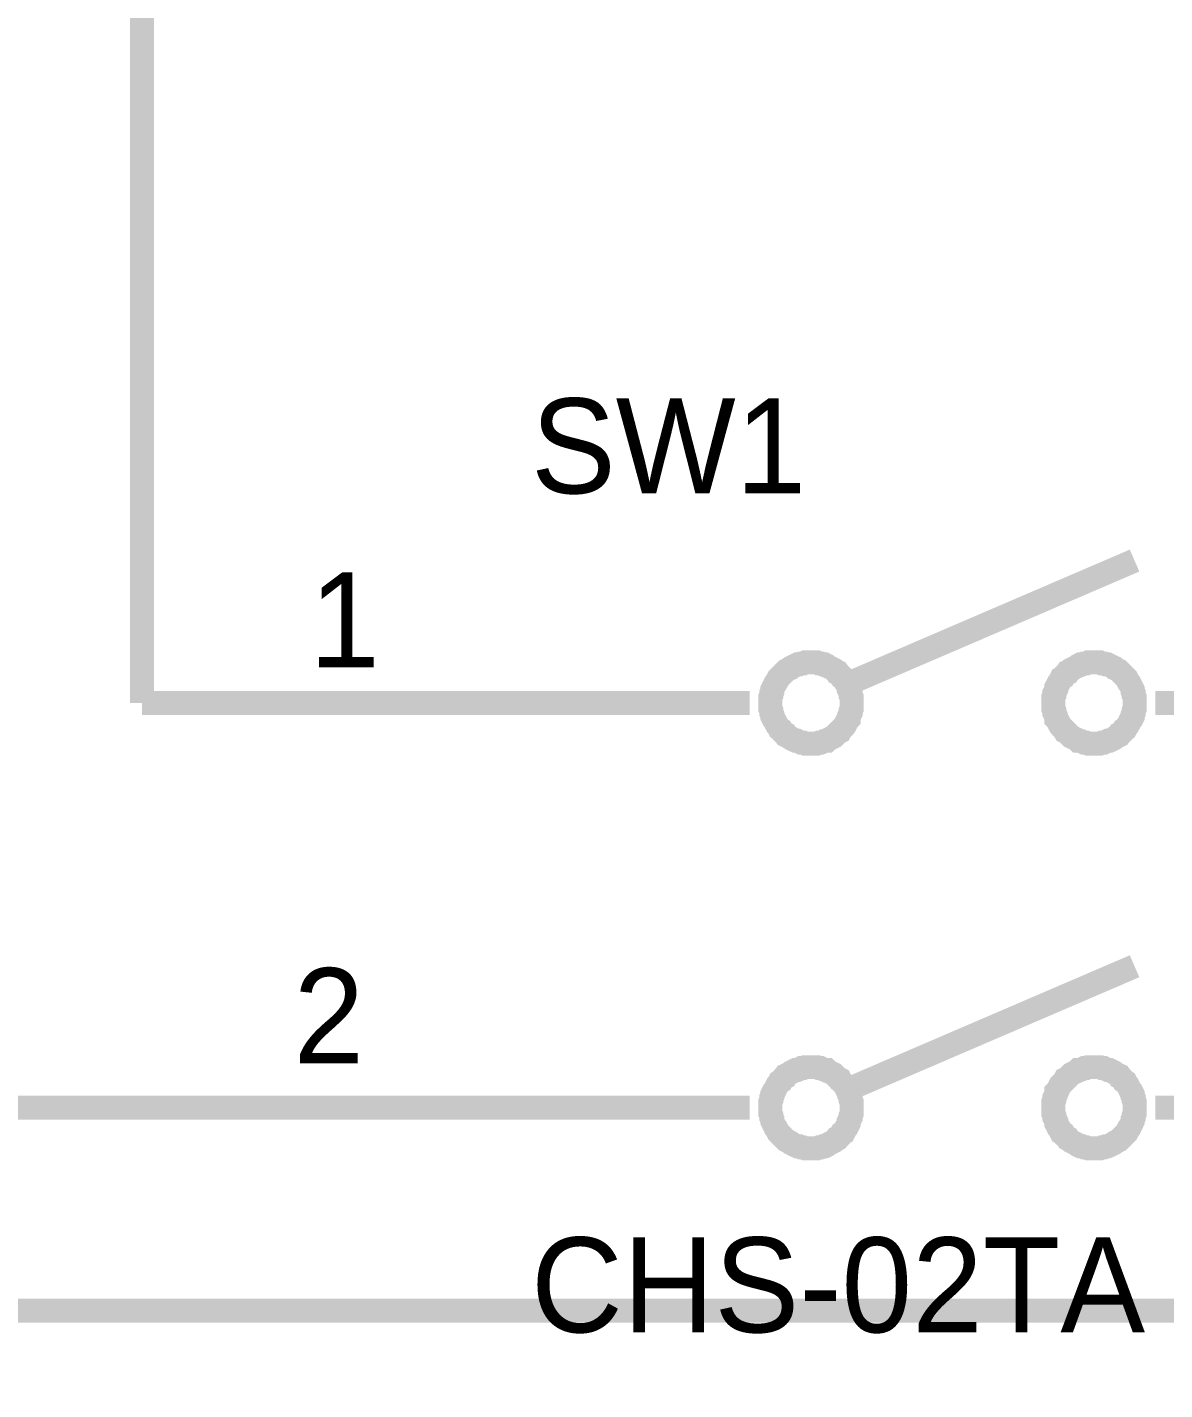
# Model space of a CAD drawing. Header units: inches. Extents: x 0 to 569, y 0 to 432.
# Drawn here: x 44.29 to 58.55, y 146.32 to 163.4 of the extents above; entities that cross this region are included whole.
import ezdxf

# ---------------------------------------------------------------- set-up
doc = ezdxf.new("R2010")
doc.units = ezdxf.units.IN
doc.layers.add('Sheet', color=255, linetype='Continuous')

msp = doc.modelspace()

# ---------------------------------------------------------------- linework, layer by layer
at = {"layer": 'Sheet'}
for points in [[(45.727, 149.858, 0.3, 0.3, 0), (38.1, 149.858, 0.3, 0.3, 0), (38.1, 180.33, 0.3, 0.3, 0), (22.87, 180.33, 0.3, 0.3, 0)], [(45.727, 154.93, 0.3, 0.3, 0), (45.727, 180.33, 0.3, 0.3, 0), (73.67, 180.33, 0.3, 0.3, 0)], [(54.62, 155.191, 0.3, 0.3, 0), (58.167, 156.716, 0.3, 0.3, 0)], [(53.603, 154.93, 0.3, 0.3, 0), (53.603, 154.955, 0.3, 0.3, 0), (53.603, 154.98, 0.3, 0.3, 0), (53.603, 155.004, 0.3, 0.3, 0), (53.615, 155.029, 0.3, 0.3, 0), (53.615, 155.054, 0.3, 0.3, 0), (53.628, 155.079, 0.3, 0.3, 0), (53.628, 155.104, 0.3, 0.3, 0), (53.64, 155.129, 0.3, 0.3, 0), (53.653, 155.153, 0.3, 0.3, 0), (53.665, 155.178, 0.3, 0.3, 0), (53.677, 155.191, 0.3, 0.3, 0), (53.69, 155.215, 0.3, 0.3, 0), (53.702, 155.24, 0.3, 0.3, 0), (53.715, 155.253, 0.3, 0.3, 0), (53.739, 155.277, 0.3, 0.3, 0), (53.752, 155.29, 0.3, 0.3, 0), (53.764, 155.302, 0.3, 0.3, 0), (53.789, 155.327, 0.3, 0.3, 0), (53.801, 155.339, 0.3, 0.3, 0), (53.826, 155.352, 0.3, 0.3, 0), (53.851, 155.364, 0.3, 0.3, 0), (53.863, 155.377, 0.3, 0.3, 0), (53.888, 155.389, 0.3, 0.3, 0), (53.913, 155.401, 0.3, 0.3, 0), (53.938, 155.414, 0.3, 0.3, 0), (53.963, 155.414, 0.3, 0.3, 0), (53.987, 155.426, 0.3, 0.3, 0), (54.012, 155.426, 0.3, 0.3, 0), (54.037, 155.439, 0.3, 0.3, 0), (54.062, 155.439, 0.3, 0.3, 0), (54.087, 155.439, 0.3, 0.3, 0), (54.111, 155.439, 0.3, 0.3, 0)], [(54.111, 155.439, 0.3, 0.3, 0), (54.111, 155.439, 0.3, 0.3, 0)], [(54.111, 155.439, 0.3, 0.3, 0), (54.136, 155.439, 0.3, 0.3, 0), (54.161, 155.439, 0.3, 0.3, 0), (54.186, 155.439, 0.3, 0.3, 0), (54.211, 155.426, 0.3, 0.3, 0), (54.235, 155.426, 0.3, 0.3, 0), (54.26, 155.414, 0.3, 0.3, 0), (54.285, 155.414, 0.3, 0.3, 0), (54.31, 155.401, 0.3, 0.3, 0), (54.322, 155.389, 0.3, 0.3, 0), (54.347, 155.377, 0.3, 0.3, 0), (54.372, 155.364, 0.3, 0.3, 0), (54.397, 155.352, 0.3, 0.3, 0), (54.409, 155.339, 0.3, 0.3, 0), (54.434, 155.327, 0.3, 0.3, 0), (54.446, 155.302, 0.3, 0.3, 0), (54.471, 155.29, 0.3, 0.3, 0), (54.483, 155.277, 0.3, 0.3, 0), (54.496, 155.253, 0.3, 0.3, 0), (54.521, 155.24, 0.3, 0.3, 0), (54.533, 155.215, 0.3, 0.3, 0), (54.546, 155.191, 0.3, 0.3, 0), (54.558, 155.178, 0.3, 0.3, 0), (54.57, 155.153, 0.3, 0.3, 0), (54.583, 155.129, 0.3, 0.3, 0), (54.583, 155.104, 0.3, 0.3, 0), (54.595, 155.079, 0.3, 0.3, 0), (54.608, 155.054, 0.3, 0.3, 0), (54.608, 155.029, 0.3, 0.3, 0), (54.62, 155.004, 0.3, 0.3, 0), (54.62, 154.98, 0.3, 0.3, 0), (54.62, 154.955, 0.3, 0.3, 0), (54.62, 154.93, 0.3, 0.3, 0)], [(57.15, 154.93, 0.3, 0.3, 0), (57.15, 154.955, 0.3, 0.3, 0), (57.15, 154.98, 0.3, 0.3, 0), (57.15, 155.004, 0.3, 0.3, 0), (57.162, 155.029, 0.3, 0.3, 0), (57.162, 155.054, 0.3, 0.3, 0), (57.175, 155.079, 0.3, 0.3, 0), (57.187, 155.104, 0.3, 0.3, 0), (57.187, 155.129, 0.3, 0.3, 0), (57.2, 155.153, 0.3, 0.3, 0), (57.212, 155.178, 0.3, 0.3, 0), (57.224, 155.191, 0.3, 0.3, 0), (57.237, 155.215, 0.3, 0.3, 0), (57.249, 155.24, 0.3, 0.3, 0), (57.274, 155.253, 0.3, 0.3, 0), (57.286, 155.277, 0.3, 0.3, 0), (57.299, 155.29, 0.3, 0.3, 0), (57.324, 155.302, 0.3, 0.3, 0), (57.336, 155.327, 0.3, 0.3, 0), (57.361, 155.339, 0.3, 0.3, 0), (57.373, 155.352, 0.3, 0.3, 0), (57.398, 155.364, 0.3, 0.3, 0), (57.423, 155.377, 0.3, 0.3, 0), (57.448, 155.389, 0.3, 0.3, 0), (57.46, 155.401, 0.3, 0.3, 0), (57.485, 155.414, 0.3, 0.3, 0), (57.51, 155.414, 0.3, 0.3, 0), (57.534, 155.426, 0.3, 0.3, 0), (57.559, 155.426, 0.3, 0.3, 0), (57.584, 155.439, 0.3, 0.3, 0), (57.609, 155.439, 0.3, 0.3, 0), (57.634, 155.439, 0.3, 0.3, 0), (57.658, 155.439, 0.3, 0.3, 0)], [(57.658, 155.439, 0.3, 0.3, 0), (57.658, 155.439, 0.3, 0.3, 0)], [(57.658, 155.439, 0.3, 0.3, 0), (57.683, 155.439, 0.3, 0.3, 0), (57.708, 155.439, 0.3, 0.3, 0), (57.733, 155.439, 0.3, 0.3, 0), (57.758, 155.426, 0.3, 0.3, 0), (57.783, 155.426, 0.3, 0.3, 0), (57.807, 155.414, 0.3, 0.3, 0), (57.832, 155.414, 0.3, 0.3, 0), (57.857, 155.401, 0.3, 0.3, 0), (57.882, 155.389, 0.3, 0.3, 0), (57.907, 155.377, 0.3, 0.3, 0), (57.919, 155.364, 0.3, 0.3, 0), (57.944, 155.352, 0.3, 0.3, 0), (57.969, 155.339, 0.3, 0.3, 0), (57.981, 155.327, 0.3, 0.3, 0), (58.006, 155.302, 0.3, 0.3, 0), (58.018, 155.29, 0.3, 0.3, 0), (58.031, 155.277, 0.3, 0.3, 0), (58.055, 155.253, 0.3, 0.3, 0), (58.068, 155.24, 0.3, 0.3, 0), (58.08, 155.215, 0.3, 0.3, 0), (58.093, 155.191, 0.3, 0.3, 0), (58.105, 155.178, 0.3, 0.3, 0), (58.117, 155.153, 0.3, 0.3, 0), (58.13, 155.129, 0.3, 0.3, 0), (58.142, 155.104, 0.3, 0.3, 0), (58.142, 155.079, 0.3, 0.3, 0), (58.155, 155.054, 0.3, 0.3, 0), (58.155, 155.029, 0.3, 0.3, 0), (58.167, 155.004, 0.3, 0.3, 0), (58.167, 154.98, 0.3, 0.3, 0), (58.167, 154.955, 0.3, 0.3, 0), (58.167, 154.93, 0.3, 0.3, 0)], [(50.8, 154.93, 0.3, 0.3, 0), (45.727, 154.93, 0.3, 0.3, 0)], [(53.342, 154.93, 0.3, 0.3, 0), (50.8, 154.93, 0.3, 0.3, 0)], [(54.111, 154.422, 0.3, 0.3, 0), (54.087, 154.422, 0.3, 0.3, 0), (54.062, 154.422, 0.3, 0.3, 0), (54.037, 154.422, 0.3, 0.3, 0), (54.012, 154.434, 0.3, 0.3, 0), (53.987, 154.434, 0.3, 0.3, 0), (53.963, 154.446, 0.3, 0.3, 0), (53.938, 154.459, 0.3, 0.3, 0), (53.913, 154.459, 0.3, 0.3, 0), (53.888, 154.471, 0.3, 0.3, 0), (53.863, 154.484, 0.3, 0.3, 0), (53.851, 154.496, 0.3, 0.3, 0), (53.826, 154.508, 0.3, 0.3, 0), (53.801, 154.521, 0.3, 0.3, 0), (53.789, 154.546, 0.3, 0.3, 0), (53.764, 154.558, 0.3, 0.3, 0), (53.752, 154.57, 0.3, 0.3, 0), (53.739, 154.595, 0.3, 0.3, 0), (53.715, 154.608, 0.3, 0.3, 0), (53.702, 154.632, 0.3, 0.3, 0), (53.69, 154.645, 0.3, 0.3, 0), (53.677, 154.67, 0.3, 0.3, 0), (53.665, 154.694, 0.3, 0.3, 0), (53.653, 154.719, 0.3, 0.3, 0), (53.64, 154.732, 0.3, 0.3, 0), (53.628, 154.756, 0.3, 0.3, 0), (53.628, 154.781, 0.3, 0.3, 0), (53.615, 154.806, 0.3, 0.3, 0), (53.615, 154.831, 0.3, 0.3, 0), (53.603, 154.856, 0.3, 0.3, 0), (53.603, 154.88, 0.3, 0.3, 0), (53.603, 154.905, 0.3, 0.3, 0), (53.603, 154.93, 0.3, 0.3, 0)], [(53.603, 154.93, 0.3, 0.3, 0), (53.603, 154.93, 0.3, 0.3, 0)], [(54.62, 154.93, 0.3, 0.3, 0), (54.62, 154.905, 0.3, 0.3, 0), (54.62, 154.88, 0.3, 0.3, 0), (54.62, 154.856, 0.3, 0.3, 0), (54.608, 154.831, 0.3, 0.3, 0), (54.608, 154.806, 0.3, 0.3, 0), (54.595, 154.781, 0.3, 0.3, 0), (54.583, 154.756, 0.3, 0.3, 0), (54.583, 154.732, 0.3, 0.3, 0), (54.57, 154.719, 0.3, 0.3, 0), (54.558, 154.694, 0.3, 0.3, 0), (54.546, 154.67, 0.3, 0.3, 0), (54.533, 154.645, 0.3, 0.3, 0), (54.521, 154.632, 0.3, 0.3, 0), (54.496, 154.608, 0.3, 0.3, 0), (54.483, 154.595, 0.3, 0.3, 0), (54.471, 154.57, 0.3, 0.3, 0), (54.446, 154.558, 0.3, 0.3, 0), (54.434, 154.546, 0.3, 0.3, 0), (54.409, 154.521, 0.3, 0.3, 0), (54.397, 154.508, 0.3, 0.3, 0), (54.372, 154.496, 0.3, 0.3, 0), (54.347, 154.484, 0.3, 0.3, 0), (54.322, 154.471, 0.3, 0.3, 0), (54.31, 154.459, 0.3, 0.3, 0), (54.285, 154.459, 0.3, 0.3, 0), (54.26, 154.446, 0.3, 0.3, 0), (54.235, 154.434, 0.3, 0.3, 0), (54.211, 154.434, 0.3, 0.3, 0), (54.186, 154.422, 0.3, 0.3, 0), (54.161, 154.422, 0.3, 0.3, 0), (54.136, 154.422, 0.3, 0.3, 0), (54.111, 154.422, 0.3, 0.3, 0)], [(54.62, 154.93, 0.3, 0.3, 0), (54.62, 154.93, 0.3, 0.3, 0), (54.62, 154.93, 0.3, 0.3, 0), (54.62, 154.93, 0.3, 0.3, 0), (54.62, 154.93, 0.3, 0.3, 0), (54.62, 154.93, 0.3, 0.3, 0), (54.62, 154.93, 0.3, 0.3, 0), (54.62, 154.93, 0.3, 0.3, 0), (54.62, 154.93, 0.3, 0.3, 0), (54.62, 154.93, 0.3, 0.3, 0), (54.62, 154.93, 0.3, 0.3, 0), (54.62, 154.93, 0.3, 0.3, 0), (54.62, 154.93, 0.3, 0.3, 0), (54.62, 154.93, 0.3, 0.3, 0), (54.62, 154.93, 0.3, 0.3, 0), (54.62, 154.93, 0.3, 0.3, 0), (54.62, 154.93, 0.3, 0.3, 0), (54.62, 154.93, 0.3, 0.3, 0), (54.62, 154.93, 0.3, 0.3, 0), (54.62, 154.93, 0.3, 0.3, 0), (54.62, 154.93, 0.3, 0.3, 0), (54.62, 154.93, 0.3, 0.3, 0), (54.62, 154.93, 0.3, 0.3, 0), (54.62, 154.93, 0.3, 0.3, 0), (54.62, 154.93, 0.3, 0.3, 0), (54.62, 154.93, 0.3, 0.3, 0), (54.62, 154.93, 0.3, 0.3, 0), (54.62, 154.93, 0.3, 0.3, 0), (54.62, 154.93, 0.3, 0.3, 0), (54.62, 154.93, 0.3, 0.3, 0), (54.62, 154.93, 0.3, 0.3, 0), (54.62, 154.93, 0.3, 0.3, 0), (54.62, 154.93, 0.3, 0.3, 0)], [(54.62, 154.93, 0.3, 0.3, 0), (54.62, 154.93, 0.3, 0.3, 0)], [(57.658, 154.422, 0.3, 0.3, 0), (57.634, 154.422, 0.3, 0.3, 0), (57.609, 154.422, 0.3, 0.3, 0), (57.584, 154.422, 0.3, 0.3, 0), (57.559, 154.434, 0.3, 0.3, 0), (57.534, 154.434, 0.3, 0.3, 0), (57.51, 154.446, 0.3, 0.3, 0), (57.485, 154.459, 0.3, 0.3, 0), (57.46, 154.459, 0.3, 0.3, 0), (57.448, 154.471, 0.3, 0.3, 0), (57.423, 154.484, 0.3, 0.3, 0), (57.398, 154.496, 0.3, 0.3, 0), (57.373, 154.508, 0.3, 0.3, 0), (57.361, 154.521, 0.3, 0.3, 0), (57.336, 154.546, 0.3, 0.3, 0), (57.324, 154.558, 0.3, 0.3, 0), (57.299, 154.57, 0.3, 0.3, 0), (57.286, 154.595, 0.3, 0.3, 0), (57.274, 154.608, 0.3, 0.3, 0), (57.249, 154.632, 0.3, 0.3, 0), (57.237, 154.645, 0.3, 0.3, 0), (57.224, 154.67, 0.3, 0.3, 0), (57.212, 154.694, 0.3, 0.3, 0), (57.2, 154.719, 0.3, 0.3, 0), (57.187, 154.732, 0.3, 0.3, 0), (57.187, 154.756, 0.3, 0.3, 0), (57.175, 154.781, 0.3, 0.3, 0), (57.162, 154.806, 0.3, 0.3, 0), (57.162, 154.831, 0.3, 0.3, 0), (57.15, 154.856, 0.3, 0.3, 0), (57.15, 154.88, 0.3, 0.3, 0), (57.15, 154.905, 0.3, 0.3, 0), (57.15, 154.93, 0.3, 0.3, 0)], [(57.15, 154.93, 0.3, 0.3, 0), (57.15, 154.93, 0.3, 0.3, 0)], [(58.167, 154.93, 0.3, 0.3, 0), (58.167, 154.905, 0.3, 0.3, 0), (58.167, 154.88, 0.3, 0.3, 0), (58.167, 154.856, 0.3, 0.3, 0), (58.155, 154.831, 0.3, 0.3, 0), (58.155, 154.806, 0.3, 0.3, 0), (58.142, 154.781, 0.3, 0.3, 0), (58.142, 154.756, 0.3, 0.3, 0), (58.13, 154.732, 0.3, 0.3, 0), (58.117, 154.719, 0.3, 0.3, 0), (58.105, 154.694, 0.3, 0.3, 0), (58.093, 154.67, 0.3, 0.3, 0), (58.08, 154.645, 0.3, 0.3, 0), (58.068, 154.632, 0.3, 0.3, 0), (58.055, 154.608, 0.3, 0.3, 0), (58.031, 154.595, 0.3, 0.3, 0), (58.018, 154.57, 0.3, 0.3, 0), (58.006, 154.558, 0.3, 0.3, 0), (57.981, 154.546, 0.3, 0.3, 0), (57.969, 154.521, 0.3, 0.3, 0), (57.944, 154.508, 0.3, 0.3, 0), (57.919, 154.496, 0.3, 0.3, 0), (57.907, 154.484, 0.3, 0.3, 0), (57.882, 154.471, 0.3, 0.3, 0), (57.857, 154.459, 0.3, 0.3, 0), (57.832, 154.459, 0.3, 0.3, 0), (57.807, 154.446, 0.3, 0.3, 0), (57.783, 154.434, 0.3, 0.3, 0), (57.758, 154.434, 0.3, 0.3, 0), (57.733, 154.422, 0.3, 0.3, 0), (57.708, 154.422, 0.3, 0.3, 0), (57.683, 154.422, 0.3, 0.3, 0), (57.658, 154.422, 0.3, 0.3, 0)], [(58.167, 154.93, 0.3, 0.3, 0), (58.167, 154.93, 0.3, 0.3, 0), (58.167, 154.93, 0.3, 0.3, 0), (58.167, 154.93, 0.3, 0.3, 0), (58.167, 154.93, 0.3, 0.3, 0), (58.167, 154.93, 0.3, 0.3, 0), (58.167, 154.93, 0.3, 0.3, 0), (58.167, 154.93, 0.3, 0.3, 0), (58.167, 154.93, 0.3, 0.3, 0), (58.167, 154.93, 0.3, 0.3, 0), (58.167, 154.93, 0.3, 0.3, 0), (58.167, 154.93, 0.3, 0.3, 0), (58.167, 154.93, 0.3, 0.3, 0), (58.167, 154.93, 0.3, 0.3, 0), (58.167, 154.93, 0.3, 0.3, 0), (58.167, 154.93, 0.3, 0.3, 0), (58.167, 154.93, 0.3, 0.3, 0), (58.167, 154.93, 0.3, 0.3, 0), (58.167, 154.93, 0.3, 0.3, 0), (58.167, 154.93, 0.3, 0.3, 0), (58.167, 154.93, 0.3, 0.3, 0), (58.167, 154.93, 0.3, 0.3, 0), (58.167, 154.93, 0.3, 0.3, 0), (58.167, 154.93, 0.3, 0.3, 0), (58.167, 154.93, 0.3, 0.3, 0), (58.167, 154.93, 0.3, 0.3, 0), (58.167, 154.93, 0.3, 0.3, 0), (58.167, 154.93, 0.3, 0.3, 0), (58.167, 154.93, 0.3, 0.3, 0), (58.167, 154.93, 0.3, 0.3, 0), (58.167, 154.93, 0.3, 0.3, 0), (58.167, 154.93, 0.3, 0.3, 0), (58.167, 154.93, 0.3, 0.3, 0)], [(58.167, 154.93, 0.3, 0.3, 0), (58.167, 154.93, 0.3, 0.3, 0)], [(58.427, 154.93, 0.3, 0.3, 0), (60.97, 154.93, 0.3, 0.3, 0)], [(54.62, 150.106, 0.3, 0.3, 0), (58.167, 151.631, 0.3, 0.3, 0)], [(53.603, 149.858, 0.3, 0.3, 0), (53.603, 149.882, 0.3, 0.3, 0), (53.603, 149.907, 0.3, 0.3, 0), (53.603, 149.932, 0.3, 0.3, 0), (53.615, 149.957, 0.3, 0.3, 0), (53.615, 149.982, 0.3, 0.3, 0), (53.628, 150.006, 0.3, 0.3, 0), (53.628, 150.031, 0.3, 0.3, 0), (53.64, 150.056, 0.3, 0.3, 0), (53.653, 150.068, 0.3, 0.3, 0), (53.665, 150.093, 0.3, 0.3, 0), (53.677, 150.118, 0.3, 0.3, 0), (53.69, 150.143, 0.3, 0.3, 0), (53.702, 150.155, 0.3, 0.3, 0), (53.715, 150.18, 0.3, 0.3, 0), (53.739, 150.192, 0.3, 0.3, 0), (53.752, 150.217, 0.3, 0.3, 0), (53.764, 150.23, 0.3, 0.3, 0), (53.789, 150.242, 0.3, 0.3, 0), (53.801, 150.267, 0.3, 0.3, 0), (53.826, 150.279, 0.3, 0.3, 0), (53.851, 150.292, 0.3, 0.3, 0), (53.863, 150.304, 0.3, 0.3, 0), (53.888, 150.316, 0.3, 0.3, 0), (53.913, 150.329, 0.3, 0.3, 0), (53.938, 150.329, 0.3, 0.3, 0), (53.963, 150.341, 0.3, 0.3, 0), (53.987, 150.354, 0.3, 0.3, 0), (54.012, 150.354, 0.3, 0.3, 0), (54.037, 150.366, 0.3, 0.3, 0), (54.062, 150.366, 0.3, 0.3, 0), (54.087, 150.366, 0.3, 0.3, 0), (54.111, 150.366, 0.3, 0.3, 0)], [(54.111, 150.366, 0.3, 0.3, 0), (54.111, 150.366, 0.3, 0.3, 0)], [(54.111, 150.366, 0.3, 0.3, 0), (54.136, 150.366, 0.3, 0.3, 0), (54.161, 150.366, 0.3, 0.3, 0), (54.186, 150.366, 0.3, 0.3, 0), (54.211, 150.354, 0.3, 0.3, 0), (54.235, 150.354, 0.3, 0.3, 0), (54.26, 150.341, 0.3, 0.3, 0), (54.285, 150.329, 0.3, 0.3, 0), (54.31, 150.329, 0.3, 0.3, 0), (54.322, 150.316, 0.3, 0.3, 0), (54.347, 150.304, 0.3, 0.3, 0), (54.372, 150.292, 0.3, 0.3, 0), (54.397, 150.279, 0.3, 0.3, 0), (54.409, 150.267, 0.3, 0.3, 0), (54.434, 150.242, 0.3, 0.3, 0), (54.446, 150.23, 0.3, 0.3, 0), (54.471, 150.217, 0.3, 0.3, 0), (54.483, 150.192, 0.3, 0.3, 0), (54.496, 150.18, 0.3, 0.3, 0), (54.521, 150.155, 0.3, 0.3, 0), (54.533, 150.143, 0.3, 0.3, 0), (54.546, 150.118, 0.3, 0.3, 0), (54.558, 150.093, 0.3, 0.3, 0), (54.57, 150.068, 0.3, 0.3, 0), (54.583, 150.056, 0.3, 0.3, 0), (54.583, 150.031, 0.3, 0.3, 0), (54.595, 150.006, 0.3, 0.3, 0), (54.608, 149.982, 0.3, 0.3, 0), (54.608, 149.957, 0.3, 0.3, 0), (54.62, 149.932, 0.3, 0.3, 0), (54.62, 149.907, 0.3, 0.3, 0), (54.62, 149.882, 0.3, 0.3, 0), (54.62, 149.858, 0.3, 0.3, 0)], [(57.15, 149.858, 0.3, 0.3, 0), (57.15, 149.882, 0.3, 0.3, 0), (57.15, 149.907, 0.3, 0.3, 0), (57.15, 149.932, 0.3, 0.3, 0), (57.162, 149.957, 0.3, 0.3, 0), (57.162, 149.982, 0.3, 0.3, 0), (57.175, 150.006, 0.3, 0.3, 0), (57.187, 150.031, 0.3, 0.3, 0), (57.187, 150.056, 0.3, 0.3, 0), (57.2, 150.068, 0.3, 0.3, 0), (57.212, 150.093, 0.3, 0.3, 0), (57.224, 150.118, 0.3, 0.3, 0), (57.237, 150.143, 0.3, 0.3, 0), (57.249, 150.155, 0.3, 0.3, 0), (57.274, 150.18, 0.3, 0.3, 0), (57.286, 150.192, 0.3, 0.3, 0), (57.299, 150.217, 0.3, 0.3, 0), (57.324, 150.23, 0.3, 0.3, 0), (57.336, 150.242, 0.3, 0.3, 0), (57.361, 150.267, 0.3, 0.3, 0), (57.373, 150.279, 0.3, 0.3, 0), (57.398, 150.292, 0.3, 0.3, 0), (57.423, 150.304, 0.3, 0.3, 0), (57.448, 150.316, 0.3, 0.3, 0), (57.46, 150.329, 0.3, 0.3, 0), (57.485, 150.329, 0.3, 0.3, 0), (57.51, 150.341, 0.3, 0.3, 0), (57.534, 150.354, 0.3, 0.3, 0), (57.559, 150.354, 0.3, 0.3, 0), (57.584, 150.366, 0.3, 0.3, 0), (57.609, 150.366, 0.3, 0.3, 0), (57.634, 150.366, 0.3, 0.3, 0), (57.658, 150.366, 0.3, 0.3, 0)], [(57.658, 150.366, 0.3, 0.3, 0), (57.658, 150.366, 0.3, 0.3, 0)], [(57.658, 150.366, 0.3, 0.3, 0), (57.683, 150.366, 0.3, 0.3, 0), (57.708, 150.366, 0.3, 0.3, 0), (57.733, 150.366, 0.3, 0.3, 0), (57.758, 150.354, 0.3, 0.3, 0), (57.783, 150.354, 0.3, 0.3, 0), (57.807, 150.341, 0.3, 0.3, 0), (57.832, 150.329, 0.3, 0.3, 0), (57.857, 150.329, 0.3, 0.3, 0), (57.882, 150.316, 0.3, 0.3, 0), (57.907, 150.304, 0.3, 0.3, 0), (57.919, 150.292, 0.3, 0.3, 0), (57.944, 150.279, 0.3, 0.3, 0), (57.969, 150.267, 0.3, 0.3, 0), (57.981, 150.242, 0.3, 0.3, 0), (58.006, 150.23, 0.3, 0.3, 0), (58.018, 150.217, 0.3, 0.3, 0), (58.031, 150.192, 0.3, 0.3, 0), (58.055, 150.18, 0.3, 0.3, 0), (58.068, 150.155, 0.3, 0.3, 0), (58.08, 150.143, 0.3, 0.3, 0), (58.093, 150.118, 0.3, 0.3, 0), (58.105, 150.093, 0.3, 0.3, 0), (58.117, 150.068, 0.3, 0.3, 0), (58.13, 150.056, 0.3, 0.3, 0), (58.142, 150.031, 0.3, 0.3, 0), (58.142, 150.006, 0.3, 0.3, 0), (58.155, 149.982, 0.3, 0.3, 0), (58.155, 149.957, 0.3, 0.3, 0), (58.167, 149.932, 0.3, 0.3, 0), (58.167, 149.907, 0.3, 0.3, 0), (58.167, 149.882, 0.3, 0.3, 0), (58.167, 149.858, 0.3, 0.3, 0)], [(104.142, 81.273, 0.3, 0.3, 0), (104.142, 149.858, 0.3, 0.3, 0), (68.585, 149.858, 0.3, 0.3, 0), (68.585, 147.315, 0.3, 0.3, 0), (25.4, 147.315, 0.3, 0.3, 0), (25.4, 124.458, 0.3, 0.3, 0), (22.87, 124.458, 0.3, 0.3, 0)], [(50.8, 149.858, 0.3, 0.3, 0), (45.727, 149.858, 0.3, 0.3, 0)], [(53.342, 149.858, 0.3, 0.3, 0), (50.8, 149.858, 0.3, 0.3, 0)], [(54.111, 149.349, 0.3, 0.3, 0), (54.087, 149.349, 0.3, 0.3, 0), (54.062, 149.349, 0.3, 0.3, 0), (54.037, 149.349, 0.3, 0.3, 0), (54.012, 149.361, 0.3, 0.3, 0), (53.987, 149.361, 0.3, 0.3, 0), (53.963, 149.374, 0.3, 0.3, 0), (53.938, 149.374, 0.3, 0.3, 0), (53.913, 149.386, 0.3, 0.3, 0), (53.888, 149.399, 0.3, 0.3, 0), (53.863, 149.411, 0.3, 0.3, 0), (53.851, 149.423, 0.3, 0.3, 0), (53.826, 149.436, 0.3, 0.3, 0), (53.801, 149.448, 0.3, 0.3, 0), (53.789, 149.461, 0.3, 0.3, 0), (53.764, 149.485, 0.3, 0.3, 0), (53.752, 149.498, 0.3, 0.3, 0), (53.739, 149.51, 0.3, 0.3, 0), (53.715, 149.535, 0.3, 0.3, 0), (53.702, 149.547, 0.3, 0.3, 0), (53.69, 149.572, 0.3, 0.3, 0), (53.677, 149.597, 0.3, 0.3, 0), (53.665, 149.609, 0.3, 0.3, 0), (53.653, 149.634, 0.3, 0.3, 0), (53.64, 149.659, 0.3, 0.3, 0), (53.628, 149.684, 0.3, 0.3, 0), (53.628, 149.709, 0.3, 0.3, 0), (53.615, 149.733, 0.3, 0.3, 0), (53.615, 149.758, 0.3, 0.3, 0), (53.603, 149.783, 0.3, 0.3, 0), (53.603, 149.808, 0.3, 0.3, 0), (53.603, 149.833, 0.3, 0.3, 0), (53.603, 149.858, 0.3, 0.3, 0)], [(53.603, 149.858, 0.3, 0.3, 0), (53.603, 149.858, 0.3, 0.3, 0)], [(54.62, 149.858, 0.3, 0.3, 0), (54.62, 149.833, 0.3, 0.3, 0), (54.62, 149.808, 0.3, 0.3, 0), (54.62, 149.783, 0.3, 0.3, 0), (54.608, 149.758, 0.3, 0.3, 0), (54.608, 149.733, 0.3, 0.3, 0), (54.595, 149.709, 0.3, 0.3, 0), (54.583, 149.684, 0.3, 0.3, 0), (54.583, 149.659, 0.3, 0.3, 0), (54.57, 149.634, 0.3, 0.3, 0), (54.558, 149.609, 0.3, 0.3, 0), (54.546, 149.597, 0.3, 0.3, 0), (54.533, 149.572, 0.3, 0.3, 0), (54.521, 149.547, 0.3, 0.3, 0), (54.496, 149.535, 0.3, 0.3, 0), (54.483, 149.51, 0.3, 0.3, 0), (54.471, 149.498, 0.3, 0.3, 0), (54.446, 149.485, 0.3, 0.3, 0), (54.434, 149.461, 0.3, 0.3, 0), (54.409, 149.448, 0.3, 0.3, 0), (54.397, 149.436, 0.3, 0.3, 0), (54.372, 149.423, 0.3, 0.3, 0), (54.347, 149.411, 0.3, 0.3, 0), (54.322, 149.399, 0.3, 0.3, 0), (54.31, 149.386, 0.3, 0.3, 0), (54.285, 149.374, 0.3, 0.3, 0), (54.26, 149.374, 0.3, 0.3, 0), (54.235, 149.361, 0.3, 0.3, 0), (54.211, 149.361, 0.3, 0.3, 0), (54.186, 149.349, 0.3, 0.3, 0), (54.161, 149.349, 0.3, 0.3, 0), (54.136, 149.349, 0.3, 0.3, 0), (54.111, 149.349, 0.3, 0.3, 0)], [(54.62, 149.858, 0.3, 0.3, 0), (54.62, 149.858, 0.3, 0.3, 0), (54.62, 149.858, 0.3, 0.3, 0), (54.62, 149.858, 0.3, 0.3, 0), (54.62, 149.858, 0.3, 0.3, 0), (54.62, 149.858, 0.3, 0.3, 0), (54.62, 149.858, 0.3, 0.3, 0), (54.62, 149.858, 0.3, 0.3, 0), (54.62, 149.858, 0.3, 0.3, 0), (54.62, 149.858, 0.3, 0.3, 0), (54.62, 149.858, 0.3, 0.3, 0), (54.62, 149.858, 0.3, 0.3, 0), (54.62, 149.858, 0.3, 0.3, 0), (54.62, 149.858, 0.3, 0.3, 0), (54.62, 149.858, 0.3, 0.3, 0), (54.62, 149.858, 0.3, 0.3, 0), (54.62, 149.858, 0.3, 0.3, 0), (54.62, 149.858, 0.3, 0.3, 0), (54.62, 149.858, 0.3, 0.3, 0), (54.62, 149.858, 0.3, 0.3, 0), (54.62, 149.858, 0.3, 0.3, 0), (54.62, 149.858, 0.3, 0.3, 0), (54.62, 149.858, 0.3, 0.3, 0), (54.62, 149.858, 0.3, 0.3, 0), (54.62, 149.858, 0.3, 0.3, 0), (54.62, 149.858, 0.3, 0.3, 0), (54.62, 149.858, 0.3, 0.3, 0), (54.62, 149.858, 0.3, 0.3, 0), (54.62, 149.858, 0.3, 0.3, 0), (54.62, 149.858, 0.3, 0.3, 0), (54.62, 149.858, 0.3, 0.3, 0), (54.62, 149.858, 0.3, 0.3, 0), (54.62, 149.858, 0.3, 0.3, 0)], [(54.62, 149.858, 0.3, 0.3, 0), (54.62, 149.858, 0.3, 0.3, 0)], [(57.658, 149.349, 0.3, 0.3, 0), (57.634, 149.349, 0.3, 0.3, 0), (57.609, 149.349, 0.3, 0.3, 0), (57.584, 149.349, 0.3, 0.3, 0), (57.559, 149.361, 0.3, 0.3, 0), (57.534, 149.361, 0.3, 0.3, 0), (57.51, 149.374, 0.3, 0.3, 0), (57.485, 149.374, 0.3, 0.3, 0), (57.46, 149.386, 0.3, 0.3, 0), (57.448, 149.399, 0.3, 0.3, 0), (57.423, 149.411, 0.3, 0.3, 0), (57.398, 149.423, 0.3, 0.3, 0), (57.373, 149.436, 0.3, 0.3, 0), (57.361, 149.448, 0.3, 0.3, 0), (57.336, 149.461, 0.3, 0.3, 0), (57.324, 149.485, 0.3, 0.3, 0), (57.299, 149.498, 0.3, 0.3, 0), (57.286, 149.51, 0.3, 0.3, 0), (57.274, 149.535, 0.3, 0.3, 0), (57.249, 149.547, 0.3, 0.3, 0), (57.237, 149.572, 0.3, 0.3, 0), (57.224, 149.597, 0.3, 0.3, 0), (57.212, 149.609, 0.3, 0.3, 0), (57.2, 149.634, 0.3, 0.3, 0), (57.187, 149.659, 0.3, 0.3, 0), (57.187, 149.684, 0.3, 0.3, 0), (57.175, 149.709, 0.3, 0.3, 0), (57.162, 149.733, 0.3, 0.3, 0), (57.162, 149.758, 0.3, 0.3, 0), (57.15, 149.783, 0.3, 0.3, 0), (57.15, 149.808, 0.3, 0.3, 0), (57.15, 149.833, 0.3, 0.3, 0), (57.15, 149.858, 0.3, 0.3, 0)], [(57.15, 149.858, 0.3, 0.3, 0), (57.15, 149.858, 0.3, 0.3, 0)], [(58.167, 149.858, 0.3, 0.3, 0), (58.167, 149.833, 0.3, 0.3, 0), (58.167, 149.808, 0.3, 0.3, 0), (58.167, 149.783, 0.3, 0.3, 0), (58.155, 149.758, 0.3, 0.3, 0), (58.155, 149.733, 0.3, 0.3, 0), (58.142, 149.709, 0.3, 0.3, 0), (58.142, 149.684, 0.3, 0.3, 0), (58.13, 149.659, 0.3, 0.3, 0), (58.117, 149.634, 0.3, 0.3, 0), (58.105, 149.609, 0.3, 0.3, 0), (58.093, 149.597, 0.3, 0.3, 0), (58.08, 149.572, 0.3, 0.3, 0), (58.068, 149.547, 0.3, 0.3, 0), (58.055, 149.535, 0.3, 0.3, 0), (58.031, 149.51, 0.3, 0.3, 0), (58.018, 149.498, 0.3, 0.3, 0), (58.006, 149.485, 0.3, 0.3, 0), (57.981, 149.461, 0.3, 0.3, 0), (57.969, 149.448, 0.3, 0.3, 0), (57.944, 149.436, 0.3, 0.3, 0), (57.919, 149.423, 0.3, 0.3, 0), (57.907, 149.411, 0.3, 0.3, 0), (57.882, 149.399, 0.3, 0.3, 0), (57.857, 149.386, 0.3, 0.3, 0), (57.832, 149.374, 0.3, 0.3, 0), (57.807, 149.374, 0.3, 0.3, 0), (57.783, 149.361, 0.3, 0.3, 0), (57.758, 149.361, 0.3, 0.3, 0), (57.733, 149.349, 0.3, 0.3, 0), (57.708, 149.349, 0.3, 0.3, 0), (57.683, 149.349, 0.3, 0.3, 0), (57.658, 149.349, 0.3, 0.3, 0)], [(58.167, 149.858, 0.3, 0.3, 0), (58.167, 149.858, 0.3, 0.3, 0), (58.167, 149.858, 0.3, 0.3, 0), (58.167, 149.858, 0.3, 0.3, 0), (58.167, 149.858, 0.3, 0.3, 0), (58.167, 149.858, 0.3, 0.3, 0), (58.167, 149.858, 0.3, 0.3, 0), (58.167, 149.858, 0.3, 0.3, 0), (58.167, 149.858, 0.3, 0.3, 0), (58.167, 149.858, 0.3, 0.3, 0), (58.167, 149.858, 0.3, 0.3, 0), (58.167, 149.858, 0.3, 0.3, 0), (58.167, 149.858, 0.3, 0.3, 0), (58.167, 149.858, 0.3, 0.3, 0), (58.167, 149.858, 0.3, 0.3, 0), (58.167, 149.858, 0.3, 0.3, 0), (58.167, 149.858, 0.3, 0.3, 0), (58.167, 149.858, 0.3, 0.3, 0), (58.167, 149.858, 0.3, 0.3, 0), (58.167, 149.858, 0.3, 0.3, 0), (58.167, 149.858, 0.3, 0.3, 0), (58.167, 149.858, 0.3, 0.3, 0), (58.167, 149.858, 0.3, 0.3, 0), (58.167, 149.858, 0.3, 0.3, 0), (58.167, 149.858, 0.3, 0.3, 0), (58.167, 149.858, 0.3, 0.3, 0), (58.167, 149.858, 0.3, 0.3, 0), (58.167, 149.858, 0.3, 0.3, 0), (58.167, 149.858, 0.3, 0.3, 0), (58.167, 149.858, 0.3, 0.3, 0), (58.167, 149.858, 0.3, 0.3, 0), (58.167, 149.858, 0.3, 0.3, 0), (58.167, 149.858, 0.3, 0.3, 0)], [(58.167, 149.858, 0.3, 0.3, 0), (58.167, 149.858, 0.3, 0.3, 0)], [(58.427, 149.858, 0.3, 0.3, 0), (60.97, 149.858, 0.3, 0.3, 0)]]:
    msp.add_lwpolyline(points, format="xyseb", dxfattribs=at)

# ---------------------------------------------------------------- texts
for s, height, p in [('SW1', 1.1906, (50.602, 157.559)), ('1', 1.191, (47.823, 155.377)), ('2', 1.191, (47.625, 150.416)), ('CHS-02TA', 1.1906, (50.602, 147.042))]:
    msp.add_text(s, height=height, dxfattribs=at).set_placement(p)

doc.saveas('drawing.dxf')
